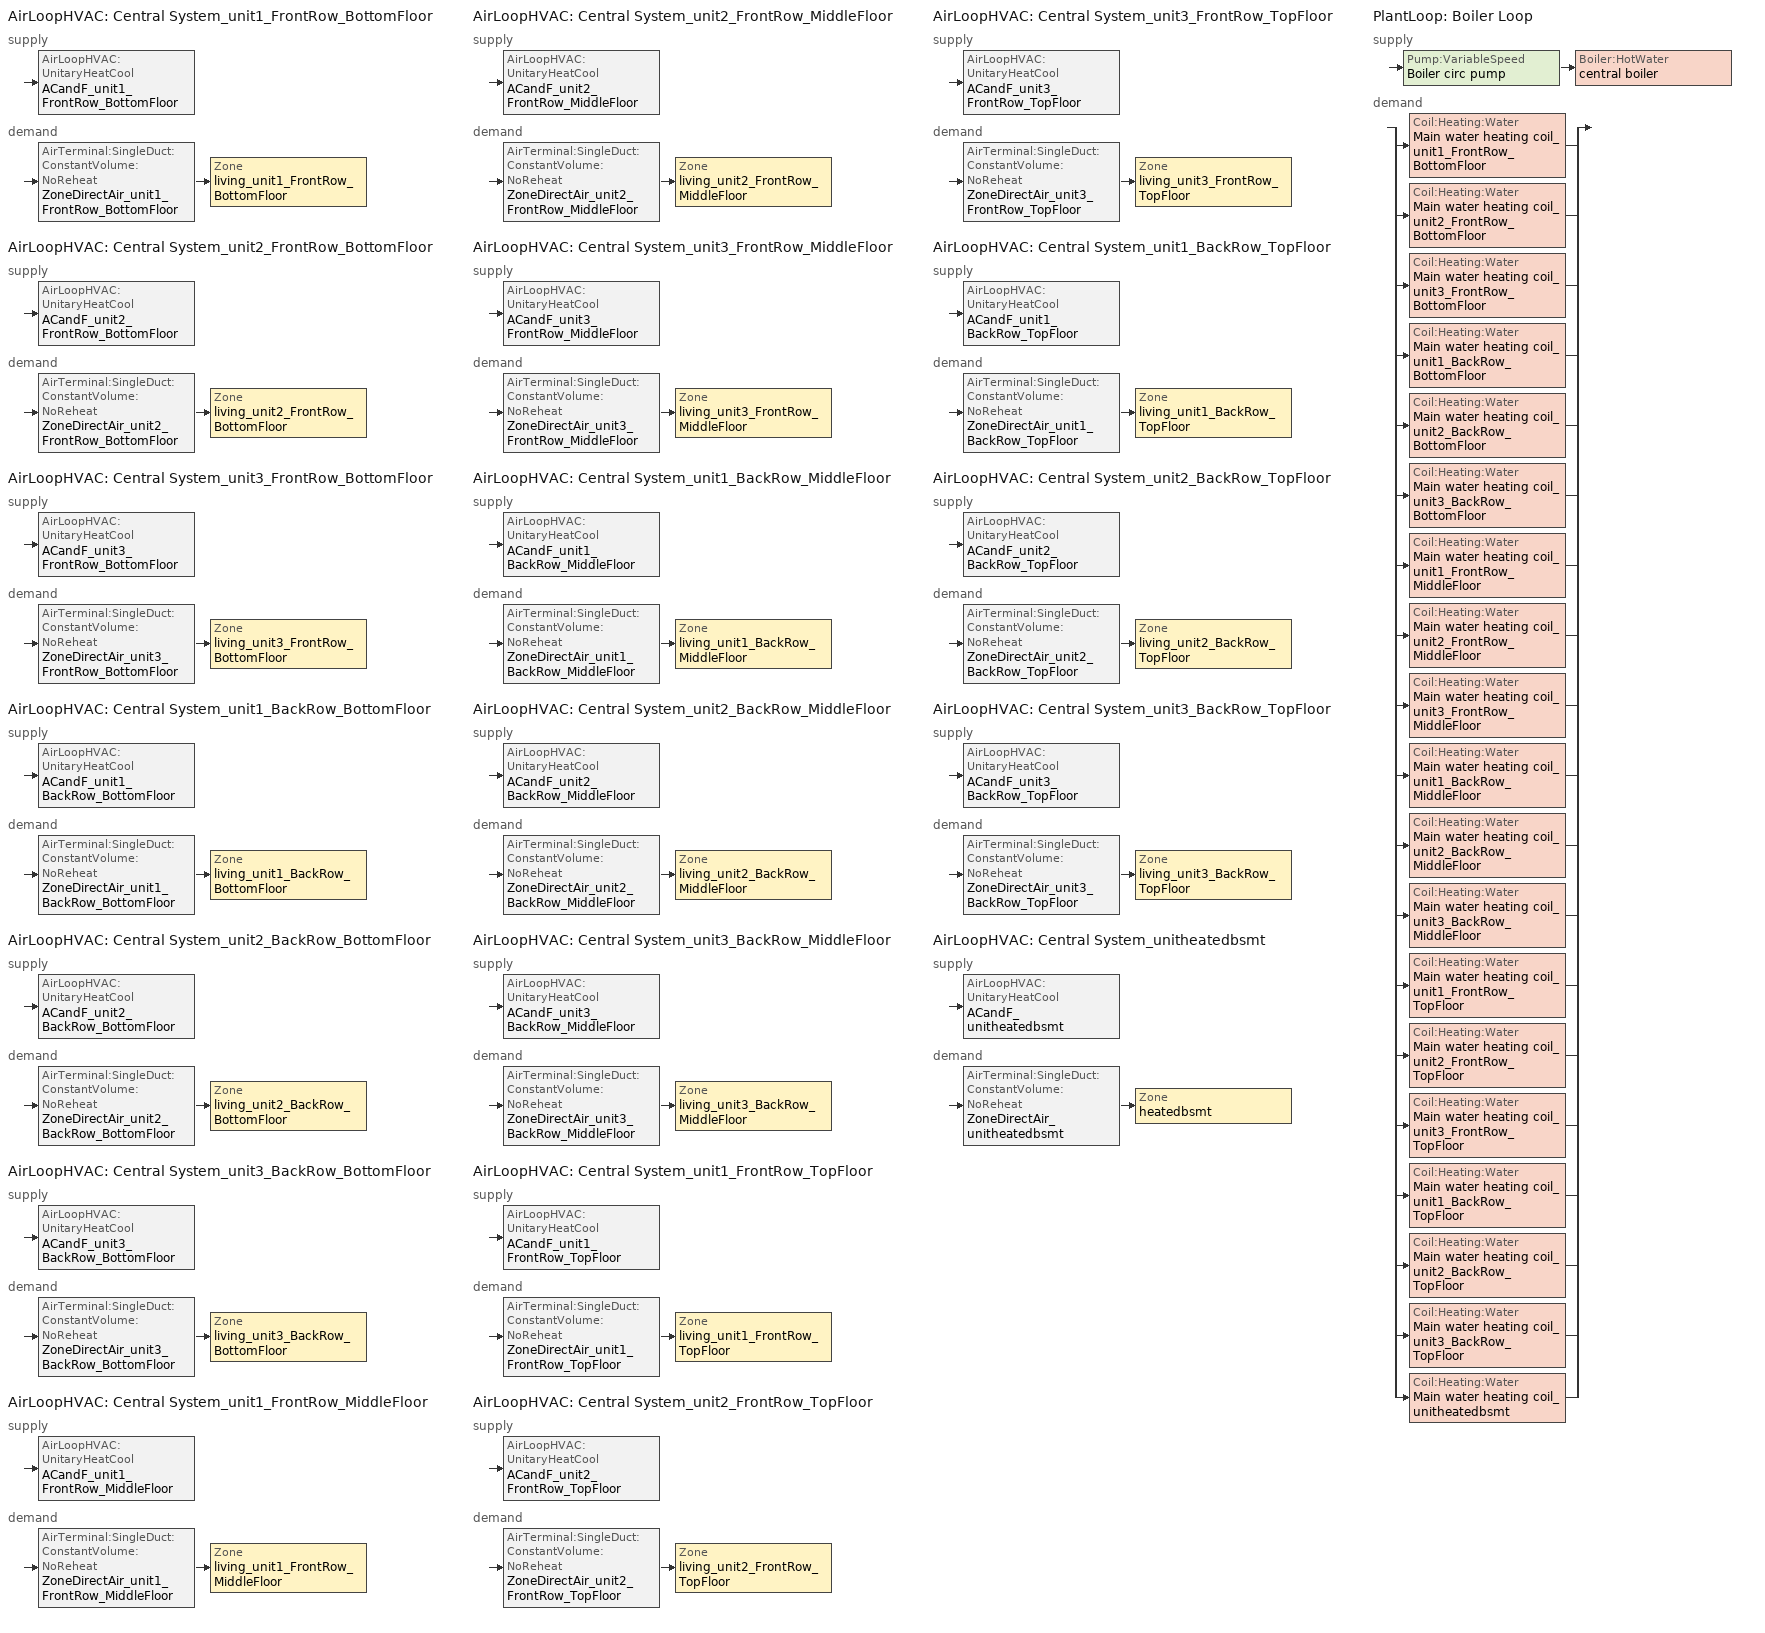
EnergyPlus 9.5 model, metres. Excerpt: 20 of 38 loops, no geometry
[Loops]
AirLoopHVAC 'Central System_unit1_FrontRow_BottomFloor'
 supply: AirLoopHVAC:UnitaryHeatCool 'ACandF_unit1_FrontRow_BottomFloor'
 demand: AirTerminal:SingleDuct:ConstantVolume:NoReheat 'ZoneDirectAir_unit1_FrontRow_BottomFloor' > Zone 'living_unit1_FrontRow_BottomFloor'
AirLoopHVAC 'Central System_unit2_FrontRow_BottomFloor'
 supply: AirLoopHVAC:UnitaryHeatCool 'ACandF_unit2_FrontRow_BottomFloor'
 demand: AirTerminal:SingleDuct:ConstantVolume:NoReheat 'ZoneDirectAir_unit2_FrontRow_BottomFloor' > Zone 'living_unit2_FrontRow_BottomFloor'
AirLoopHVAC 'Central System_unit3_FrontRow_BottomFloor'
 supply: AirLoopHVAC:UnitaryHeatCool 'ACandF_unit3_FrontRow_BottomFloor'
 demand: AirTerminal:SingleDuct:ConstantVolume:NoReheat 'ZoneDirectAir_unit3_FrontRow_BottomFloor' > Zone 'living_unit3_FrontRow_BottomFloor'
AirLoopHVAC 'Central System_unit1_BackRow_BottomFloor'
 supply: AirLoopHVAC:UnitaryHeatCool 'ACandF_unit1_BackRow_BottomFloor'
 demand: AirTerminal:SingleDuct:ConstantVolume:NoReheat 'ZoneDirectAir_unit1_BackRow_BottomFloor' > Zone 'living_unit1_BackRow_BottomFloor'
AirLoopHVAC 'Central System_unit2_BackRow_BottomFloor'
 supply: AirLoopHVAC:UnitaryHeatCool 'ACandF_unit2_BackRow_BottomFloor'
 demand: AirTerminal:SingleDuct:ConstantVolume:NoReheat 'ZoneDirectAir_unit2_BackRow_BottomFloor' > Zone 'living_unit2_BackRow_BottomFloor'
AirLoopHVAC 'Central System_unit3_BackRow_BottomFloor'
 supply: AirLoopHVAC:UnitaryHeatCool 'ACandF_unit3_BackRow_BottomFloor'
 demand: AirTerminal:SingleDuct:ConstantVolume:NoReheat 'ZoneDirectAir_unit3_BackRow_BottomFloor' > Zone 'living_unit3_BackRow_BottomFloor'
AirLoopHVAC 'Central System_unit1_FrontRow_MiddleFloor'
 supply: AirLoopHVAC:UnitaryHeatCool 'ACandF_unit1_FrontRow_MiddleFloor'
 demand: AirTerminal:SingleDuct:ConstantVolume:NoReheat 'ZoneDirectAir_unit1_FrontRow_MiddleFloor' > Zone 'living_unit1_FrontRow_MiddleFloor'
AirLoopHVAC 'Central System_unit2_FrontRow_MiddleFloor'
 supply: AirLoopHVAC:UnitaryHeatCool 'ACandF_unit2_FrontRow_MiddleFloor'
 demand: AirTerminal:SingleDuct:ConstantVolume:NoReheat 'ZoneDirectAir_unit2_FrontRow_MiddleFloor' > Zone 'living_unit2_FrontRow_MiddleFloor'
AirLoopHVAC 'Central System_unit3_FrontRow_MiddleFloor'
 supply: AirLoopHVAC:UnitaryHeatCool 'ACandF_unit3_FrontRow_MiddleFloor'
 demand: AirTerminal:SingleDuct:ConstantVolume:NoReheat 'ZoneDirectAir_unit3_FrontRow_MiddleFloor' > Zone 'living_unit3_FrontRow_MiddleFloor'
AirLoopHVAC 'Central System_unit1_BackRow_MiddleFloor'
 supply: AirLoopHVAC:UnitaryHeatCool 'ACandF_unit1_BackRow_MiddleFloor'
 demand: AirTerminal:SingleDuct:ConstantVolume:NoReheat 'ZoneDirectAir_unit1_BackRow_MiddleFloor' > Zone 'living_unit1_BackRow_MiddleFloor'
AirLoopHVAC 'Central System_unit2_BackRow_MiddleFloor'
 supply: AirLoopHVAC:UnitaryHeatCool 'ACandF_unit2_BackRow_MiddleFloor'
 demand: AirTerminal:SingleDuct:ConstantVolume:NoReheat 'ZoneDirectAir_unit2_BackRow_MiddleFloor' > Zone 'living_unit2_BackRow_MiddleFloor'
AirLoopHVAC 'Central System_unit3_BackRow_MiddleFloor'
 supply: AirLoopHVAC:UnitaryHeatCool 'ACandF_unit3_BackRow_MiddleFloor'
 demand: AirTerminal:SingleDuct:ConstantVolume:NoReheat 'ZoneDirectAir_unit3_BackRow_MiddleFloor' > Zone 'living_unit3_BackRow_MiddleFloor'
AirLoopHVAC 'Central System_unit1_FrontRow_TopFloor'
 supply: AirLoopHVAC:UnitaryHeatCool 'ACandF_unit1_FrontRow_TopFloor'
 demand: AirTerminal:SingleDuct:ConstantVolume:NoReheat 'ZoneDirectAir_unit1_FrontRow_TopFloor' > Zone 'living_unit1_FrontRow_TopFloor'
AirLoopHVAC 'Central System_unit2_FrontRow_TopFloor'
 supply: AirLoopHVAC:UnitaryHeatCool 'ACandF_unit2_FrontRow_TopFloor'
 demand: AirTerminal:SingleDuct:ConstantVolume:NoReheat 'ZoneDirectAir_unit2_FrontRow_TopFloor' > Zone 'living_unit2_FrontRow_TopFloor'
AirLoopHVAC 'Central System_unit3_FrontRow_TopFloor'
 supply: AirLoopHVAC:UnitaryHeatCool 'ACandF_unit3_FrontRow_TopFloor'
 demand: AirTerminal:SingleDuct:ConstantVolume:NoReheat 'ZoneDirectAir_unit3_FrontRow_TopFloor' > Zone 'living_unit3_FrontRow_TopFloor'
AirLoopHVAC 'Central System_unit1_BackRow_TopFloor'
 supply: AirLoopHVAC:UnitaryHeatCool 'ACandF_unit1_BackRow_TopFloor'
 demand: AirTerminal:SingleDuct:ConstantVolume:NoReheat 'ZoneDirectAir_unit1_BackRow_TopFloor' > Zone 'living_unit1_BackRow_TopFloor'
AirLoopHVAC 'Central System_unit2_BackRow_TopFloor'
 supply: AirLoopHVAC:UnitaryHeatCool 'ACandF_unit2_BackRow_TopFloor'
 demand: AirTerminal:SingleDuct:ConstantVolume:NoReheat 'ZoneDirectAir_unit2_BackRow_TopFloor' > Zone 'living_unit2_BackRow_TopFloor'
AirLoopHVAC 'Central System_unit3_BackRow_TopFloor'
 supply: AirLoopHVAC:UnitaryHeatCool 'ACandF_unit3_BackRow_TopFloor'
 demand: AirTerminal:SingleDuct:ConstantVolume:NoReheat 'ZoneDirectAir_unit3_BackRow_TopFloor' > Zone 'living_unit3_BackRow_TopFloor'
AirLoopHVAC 'Central System_unitheatedbsmt'
 supply: AirLoopHVAC:UnitaryHeatCool 'ACandF_unitheatedbsmt'
 demand: AirTerminal:SingleDuct:ConstantVolume:NoReheat 'ZoneDirectAir_unitheatedbsmt' > Zone 'heatedbsmt'
PlantLoop 'Boiler Loop'
 supply: Pump:VariableSpeed 'Boiler circ pump' > Boiler:HotWater 'central boiler'
 demand: split
  | Coil:Heating:Water 'Main water heating coil_unit1_FrontRow_BottomFloor'
  | Coil:Heating:Water 'Main water heating coil_unit2_FrontRow_BottomFloor'
  | Coil:Heating:Water 'Main water heating coil_unit3_FrontRow_BottomFloor'
  | Coil:Heating:Water 'Main water heating coil_unit1_BackRow_BottomFloor'
  | Coil:Heating:Water 'Main water heating coil_unit2_BackRow_BottomFloor'
  | Coil:Heating:Water 'Main water heating coil_unit3_BackRow_BottomFloor'
  | Coil:Heating:Water 'Main water heating coil_unit1_FrontRow_MiddleFloor'
  | Coil:Heating:Water 'Main water heating coil_unit2_FrontRow_MiddleFloor'
  | Coil:Heating:Water 'Main water heating coil_unit3_FrontRow_MiddleFloor'
  | Coil:Heating:Water 'Main water heating coil_unit1_BackRow_MiddleFloor'
  | Coil:Heating:Water 'Main water heating coil_unit2_BackRow_MiddleFloor'
  | Coil:Heating:Water 'Main water heating coil_unit3_BackRow_MiddleFloor'
  | Coil:Heating:Water 'Main water heating coil_unit1_FrontRow_TopFloor'
  | Coil:Heating:Water 'Main water heating coil_unit2_FrontRow_TopFloor'
  | Coil:Heating:Water 'Main water heating coil_unit3_FrontRow_TopFloor'
  | Coil:Heating:Water 'Main water heating coil_unit1_BackRow_TopFloor'
  | Coil:Heating:Water 'Main water heating coil_unit2_BackRow_TopFloor'
  | Coil:Heating:Water 'Main water heating coil_unit3_BackRow_TopFloor'
  | Coil:Heating:Water 'Main water heating coil_unitheatedbsmt'
[ThermostatSetpoint:DualSetpoint]
thermostat_living Dual SP Control: Heating Setpoint Temperature Schedule=heating_sch; Cooling Setpoint Temperature Schedule=cooling_sch
[Sizing:Zone] Zone Cooling Design Supply Air Temperature Input Method=SupplyAirTemperature; Zone Cooling Design Supply Air Temperature {C}=12; Zone Heating Design Supply Air Temperature Input Method=SupplyAirTemperature; Zone Heating Design Supply Air Temperature {C}=50; Zone Heating Design Supply Air Humidity Ratio {kgWater/kgDryAir}=0.008; Cooling Design Air Flow Method=DesignDay; Cooling Minimum Air Flow per Zone Floor Area {m3/s-m2}=0.000762; Heating Design Air Flow Method=DesignDay; Heating Maximum Air Flow per Zone Floor Area {m3/s-m2}=0.002032; Heating Maximum Air Flow {m3/s}=0.141576; Heating Maximum Air Flow Fraction=0.3
Name | Zone Cooling Design Supply Air Humidity Ratio {kgWater/kgDryAir} | Design Specification Outdoor Air Object
living_unit1_FrontRow_BottomFloor | 0.0081 | SZ_DSOA_living_unit1_FrontRow_BottomFloor
living_unit2_FrontRow_BottomFloor | 0.0081 | SZ_DSOA_living_unit2_FrontRow_BottomFloor
living_unit3_FrontRow_BottomFloor | 0.0081 | SZ_DSOA_living_unit3_FrontRow_BottomFloor
living_unit1_BackRow_BottomFloor | 0.0081 | SZ_DSOA_living_unit1_BackRow_BottomFloor
living_unit2_BackRow_BottomFloor | 0.0081 | SZ_DSOA_living_unit2_BackRow_BottomFloor
living_unit3_BackRow_BottomFloor | 0.0081 | SZ_DSOA_living_unit3_BackRow_BottomFloor
living_unit1_FrontRow_MiddleFloor | 0.0081 | SZ_DSOA_living_unit1_FrontRow_MiddleFloor
living_unit2_FrontRow_MiddleFloor | 0.0081 | SZ_DSOA_living_unit2_FrontRow_MiddleFloor
living_unit3_FrontRow_MiddleFloor | 0.0081 | SZ_DSOA_living_unit3_FrontRow_MiddleFloor
living_unit1_BackRow_MiddleFloor | 0.0081 | SZ_DSOA_living_unit1_BackRow_MiddleFloor
living_unit2_BackRow_MiddleFloor | 0.0081 | SZ_DSOA_living_unit2_BackRow_MiddleFloor
living_unit3_BackRow_MiddleFloor | 0.0081 | SZ_DSOA_living_unit3_BackRow_MiddleFloor
living_unit1_FrontRow_TopFloor | 0.0081 | SZ_DSOA_living_unit1_FrontRow_TopFloor
living_unit2_FrontRow_TopFloor | 0.0081 | SZ_DSOA_living_unit2_FrontRow_TopFloor
living_unit3_FrontRow_TopFloor | 0.0081 | SZ_DSOA_living_unit3_FrontRow_TopFloor
living_unit1_BackRow_TopFloor | 0.0081 | SZ_DSOA_living_unit1_BackRow_TopFloor
living_unit2_BackRow_TopFloor | 0.0081 | SZ_DSOA_living_unit2_BackRow_TopFloor
living_unit3_BackRow_TopFloor | 0.0081 | SZ_DSOA_living_unit3_BackRow_TopFloor
heatedbsmt | 0.008 | SZ_DSOAheatedbsmt
[Sizing:System] Type of Load to Size On=Sensible; Design Outdoor Air Flow Rate {m3/s}=autosize; Central Heating Maximum System Air Flow Ratio=1; Preheat Design Temperature {C}=7; Preheat Design Humidity Ratio {kgWater/kgDryAir}=0.008; Precool Design Temperature {C}=11; Precool Design Humidity Ratio {kgWater/kgDryAir}=0.008; Central Cooling Design Supply Air Temperature {C}=12; Central Heating Design Supply Air Temperature {C}=50; Tpye of Zone Sum to Use=NonCoincident; 100% Outdoor Air in Cooling=No; 100% Outdoor Air in Heating=No; Central Cooling Design Supply Air Humidity Ratio {kgWater/kgDryAir}=0.008; Central Heating Design Supply Air Humidity Ratio {kgWater/kgDryAir}=0.008; Cooling Supply Air Flow Rate Method=DesignDay; Heating Supply Air Flow Rate Method=DesignDay; Zone Maximum Outdoor Air Fraction=1; Cooling Design Capacity Method=CoolingDesignCapacity; Cooling Design Capacity {W}=autosize; Heating Design Capacity Method=HeatingDesignCapacity; Heating Design Capacity {W}=autosize; Central Cooling Capacity Control Method=OnOff
Central System_unit1_FrontRow_BottomFloor; Central System_unit2_FrontRow_BottomFloor; Central System_unit3_FrontRow_BottomFloor; Central System_unit1_BackRow_BottomFloor; Central System_unit2_BackRow_BottomFloor; Central System_unit3_BackRow_BottomFloor; Central System_unit1_FrontRow_MiddleFloor; Central System_unit2_FrontRow_MiddleFloor; Central System_unit3_FrontRow_MiddleFloor; Central System_unit1_BackRow_MiddleFloor; Central System_unit2_BackRow_MiddleFloor; Central System_unit3_BackRow_MiddleFloor; Central System_unit1_FrontRow_TopFloor; Central System_unit2_FrontRow_TopFloor; Central System_unit3_FrontRow_TopFloor; Central System_unit1_BackRow_TopFloor; Central System_unit2_BackRow_TopFloor; Central System_unit3_BackRow_TopFloor; Central System_unitheatedbsmt
[ZoneControl:Thermostat] Control Type Schedule=zone_control_type; Control 1=thermostat_living Dual SP Control
Name | Zone or ZoneList | Zone
Zone Thermostat_unit1_FrontRow_BottomFloor | living_unit1_FrontRow_BottomFloor
Zone Thermostat_unit2_FrontRow_BottomFloor | living_unit2_FrontRow_BottomFloor
Zone Thermostat_unit3_FrontRow_BottomFloor | living_unit3_FrontRow_BottomFloor
Zone Thermostat_unit1_BackRow_BottomFloor | living_unit1_BackRow_BottomFloor
Zone Thermostat_unit2_BackRow_BottomFloor | living_unit2_BackRow_BottomFloor
Zone Thermostat_unit3_BackRow_BottomFloor | living_unit3_BackRow_BottomFloor
Zone Thermostat_unit1_FrontRow_MiddleFloor | living_unit1_FrontRow_MiddleFloor
Zone Thermostat_unit2_FrontRow_MiddleFloor | living_unit2_FrontRow_MiddleFloor
Zone Thermostat_unit3_FrontRow_MiddleFloor | living_unit3_FrontRow_MiddleFloor
Zone Thermostat_unit1_BackRow_MiddleFloor | living_unit1_BackRow_MiddleFloor
Zone Thermostat_unit2_BackRow_MiddleFloor | living_unit2_BackRow_MiddleFloor
Zone Thermostat_unit3_BackRow_MiddleFloor | living_unit3_BackRow_MiddleFloor
Zone Thermostat_unit1_FrontRow_TopFloor | living_unit1_FrontRow_TopFloor
Zone Thermostat_unit2_FrontRow_TopFloor | living_unit2_FrontRow_TopFloor
Zone Thermostat_unit3_FrontRow_TopFloor | living_unit3_FrontRow_TopFloor
Zone Thermostat_unit1_BackRow_TopFloor | living_unit1_BackRow_TopFloor
Zone Thermostat_unit2_BackRow_TopFloor | living_unit2_BackRow_TopFloor
Zone Thermostat_unit3_BackRow_TopFloor | living_unit3_BackRow_TopFloor
Zone Thermostat_unitheatedbsmt |  | heatedbsmt
[AirTerminal:SingleDuct:ConstantVolume:NoReheat] Availability Schedule=always_avail; Maximum Air Flow Rate {m3/s}=autosize
ZoneDirectAir_unit1_FrontRow_BottomFloor; ZoneDirectAir_unit2_FrontRow_BottomFloor; ZoneDirectAir_unit3_FrontRow_BottomFloor; ZoneDirectAir_unit1_BackRow_BottomFloor; ZoneDirectAir_unit2_BackRow_BottomFloor; ZoneDirectAir_unit3_BackRow_BottomFloor; ZoneDirectAir_unit1_FrontRow_MiddleFloor; ZoneDirectAir_unit2_FrontRow_MiddleFloor; ZoneDirectAir_unit3_FrontRow_MiddleFloor; ZoneDirectAir_unit1_BackRow_MiddleFloor; ZoneDirectAir_unit2_BackRow_MiddleFloor; ZoneDirectAir_unit3_BackRow_MiddleFloor; ZoneDirectAir_unit1_FrontRow_TopFloor; ZoneDirectAir_unit2_FrontRow_TopFloor; ZoneDirectAir_unit3_FrontRow_TopFloor; ZoneDirectAir_unit1_BackRow_TopFloor; ZoneDirectAir_unit2_BackRow_TopFloor; ZoneDirectAir_unit3_BackRow_TopFloor; ZoneDirectAir_unitheatedbsmt
[DesignSpecification:OutdoorAir] Outdoor Air Method=Flow/Zone; Outdoor Air Flow per Person {m3/s-person}=0; Outdoor Air Flow per Zone {m3/s}=0.0212376
SZ_DSOA_living_unit1_FrontRow_BottomFloor; SZ_DSOA_living_unit2_FrontRow_BottomFloor; SZ_DSOA_living_unit3_FrontRow_BottomFloor; SZ_DSOA_living_unit1_BackRow_BottomFloor; SZ_DSOA_living_unit2_BackRow_BottomFloor; SZ_DSOA_living_unit3_BackRow_BottomFloor; SZ_DSOA_living_unit1_FrontRow_MiddleFloor; SZ_DSOA_living_unit2_FrontRow_MiddleFloor; SZ_DSOA_living_unit3_FrontRow_MiddleFloor; SZ_DSOA_living_unit1_BackRow_MiddleFloor; SZ_DSOA_living_unit2_BackRow_MiddleFloor; SZ_DSOA_living_unit3_BackRow_MiddleFloor; SZ_DSOA_living_unit1_FrontRow_TopFloor; SZ_DSOA_living_unit2_FrontRow_TopFloor; SZ_DSOA_living_unit3_FrontRow_TopFloor; SZ_DSOA_living_unit1_BackRow_TopFloor; SZ_DSOA_living_unit2_BackRow_TopFloor; SZ_DSOA_living_unit3_BackRow_TopFloor; SZ_DSOAheatedbsmt
[Coil:Cooling:DX:SingleSpeed] Availability Schedule=always_avail; Gross Rated Total Cooling Capacity {W}=autosize; Gross Rated Sensible Heat Ratio=autosize; Gross Rated Cooling COP=3.97009; Rated Air Flow Rate {m3/s}=autosize; Total Cooling Capacity Function of Temperature Curve=Cool-Cap-FT; Total Cooling Capacity Function of Flow Fraction Curve=ConstantCubic; Energy Input Ratio Function of Temperature Curve=Cool-EIR-FT; Energy Input Ratio Function of Flow Fraction Curve=ConstantCubic; Part Load Fraction Correlation Curve=Cool-PLF-fPLR
DX Cooling Coil_unit1_FrontRow_BottomFloor; DX Cooling Coil_unit2_FrontRow_BottomFloor; DX Cooling Coil_unit3_FrontRow_BottomFloor; DX Cooling Coil_unit1_BackRow_BottomFloor; DX Cooling Coil_unit2_BackRow_BottomFloor; DX Cooling Coil_unit3_BackRow_BottomFloor; DX Cooling Coil_unit1_FrontRow_MiddleFloor; DX Cooling Coil_unit2_FrontRow_MiddleFloor; DX Cooling Coil_unit3_FrontRow_MiddleFloor; DX Cooling Coil_unit1_BackRow_MiddleFloor; DX Cooling Coil_unit2_BackRow_MiddleFloor; DX Cooling Coil_unit3_BackRow_MiddleFloor; DX Cooling Coil_unit1_FrontRow_TopFloor; DX Cooling Coil_unit2_FrontRow_TopFloor; DX Cooling Coil_unit3_FrontRow_TopFloor; DX Cooling Coil_unit1_BackRow_TopFloor; DX Cooling Coil_unit2_BackRow_TopFloor; DX Cooling Coil_unit3_BackRow_TopFloor; DX Cooling Coil_unitheatedbsmt
[Fan:OnOff] Availability Schedule=always_avail
Name | Fan Efficiency   #From the study from Dave... | Pressure Rise {Pa}   #based on 0.5W/cfm assuming 1200 cfm,motor eff = 0.65 @ 400cfm/ton and fan eff = 0.58... | Maximum Flow Rate {m3/s} | Motor Efficiency   #From the study from Dave @ 400cfm/ton and back calculating for seer > 13... | Motor In Airstream Fraction | Fan Efficiency			# Fan consumption added during post-processing @ 2.8 cfm/W | Pressure Rise {Pa} | Motor Efficiency | Fan Efficiency			 # Fan consumption added during post-processing @ 2.8 cfm/W
Supply Fan_unit1_FrontRow_BottomFloor; Supply Fan_unit2_FrontRow_BottomFloor; Supply Fan_unit3_FrontRow_BottomFloor; Supply Fan_unit1_BackRow_BottomFloor; Supply Fan_unit2_BackRow_BottomFloor; Supply Fan_unit3_BackRow_BottomFloor; Supply Fan_unit1_FrontRow_MiddleFloor; Supply Fan_unit2_FrontRow_MiddleFloor; Supply Fan_unit3_FrontRow_MiddleFloor; Supply Fan_unit1_BackRow_MiddleFloor; Supply Fan_unit2_BackRow_MiddleFloor; Supply Fan_unit3_BackRow_MiddleFloor; Supply Fan_unit1_FrontRow_TopFloor; Supply Fan_unit2_FrontRow_TopFloor; Supply Fan_unit3_FrontRow_TopFloor; Supply Fan_unit1_BackRow_TopFloor; Supply Fan_unit2_BackRow_TopFloor; Supply Fan_unit3_BackRow_TopFloor; Supply Fan_unitheatedbsmt | 0.377 | 400 | autosize | 0.65 | 1
OASupplyFan_unit1_FrontRow_BottomFloor; OASupplyFan_unit2_FrontRow_BottomFloor; OASupplyFan_unit3_FrontRow_BottomFloor; OASupplyFan_unit1_BackRow_BottomFloor; OASupplyFan_unit2_BackRow_BottomFloor; OASupplyFan_unit3_BackRow_BottomFloor; OASupplyFan_unit1_FrontRow_MiddleFloor; OASupplyFan_unit2_FrontRow_MiddleFloor; OASupplyFan_unit3_FrontRow_MiddleFloor; OASupplyFan_unit1_BackRow_MiddleFloor; OASupplyFan_unit2_BackRow_MiddleFloor; OASupplyFan_unit3_BackRow_MiddleFloor; OASupplyFan_unit1_FrontRow_TopFloor; OASupplyFan_unit2_FrontRow_TopFloor; OASupplyFan_unit3_FrontRow_TopFloor; OASupplyFan_unit1_BackRow_TopFloor; OASupplyFan_unit2_BackRow_TopFloor; OASupplyFan_unit3_BackRow_TopFloor; OASupplyFan_unitheatedbsmt |  |  | 0.0212376 |  | 0 | 0.6 | 227.023 | 1
OAExhaustFan_unit1_FrontRow_BottomFloor; OAExhaustFan_unit2_FrontRow_BottomFloor; OAExhaustFan_unit3_FrontRow_BottomFloor; OAExhaustFan_unit1_BackRow_BottomFloor; OAExhaustFan_unit2_BackRow_BottomFloor; OAExhaustFan_unit3_BackRow_BottomFloor; OAExhaustFan_unit1_FrontRow_MiddleFloor; OAExhaustFan_unit2_FrontRow_MiddleFloor; OAExhaustFan_unit3_FrontRow_MiddleFloor; OAExhaustFan_unit1_BackRow_MiddleFloor; OAExhaustFan_unit2_BackRow_MiddleFloor; OAExhaustFan_unit3_BackRow_MiddleFloor; OAExhaustFan_unit1_FrontRow_TopFloor; OAExhaustFan_unit2_FrontRow_TopFloor; OAExhaustFan_unit3_FrontRow_TopFloor; OAExhaustFan_unit1_BackRow_TopFloor; OAExhaustFan_unit2_BackRow_TopFloor; OAExhaustFan_unit3_BackRow_TopFloor; OAExhaustFan_unitheatedbsmt |  |  | 0.0212376 |  | 0 |  | 227.023 | 1 | 0.6
[AirLoopHVAC] Design Supply Air Flow Rate {m3/s}=autosize
Central System_unit1_FrontRow_BottomFloor; Central System_unit2_FrontRow_BottomFloor; Central System_unit3_FrontRow_BottomFloor; Central System_unit1_BackRow_BottomFloor; Central System_unit2_BackRow_BottomFloor; Central System_unit3_BackRow_BottomFloor; Central System_unit1_FrontRow_MiddleFloor; Central System_unit2_FrontRow_MiddleFloor; Central System_unit3_FrontRow_MiddleFloor; Central System_unit1_BackRow_MiddleFloor; Central System_unit2_BackRow_MiddleFloor; Central System_unit3_BackRow_MiddleFloor; Central System_unit1_FrontRow_TopFloor; Central System_unit2_FrontRow_TopFloor; Central System_unit3_FrontRow_TopFloor; Central System_unit1_BackRow_TopFloor; Central System_unit2_BackRow_TopFloor; Central System_unit3_BackRow_TopFloor; Central System_unitheatedbsmt
[AirLoopHVAC:UnitaryHeatCool] Availability Schedule=always_avail; Supply Air Fan Operating Mode Schedule=fan_cycle; Maximum Supply Air Temperature {C}=80; Supply Air Flow Rate During Cooling Operation {m3/s}=autosize; Supply Air Flow Rate During Heating Operation {m3/s}=autosize; Supply Air Flow Rate When No Cooling or Heating is Needed {m3/s}=0; Fan Placement=BlowThrough; Dehumidification Control Type=None
Name | Controlling Zone or Thermostat Location | Supply Fan | Heating Coil | Cooling Coil
ACandF_unit1_FrontRow_BottomFloor | living_unit1_FrontRow_BottomFloor | Supply Fan_unit1_FrontRow_BottomFloor | Main water Heating Coil_unit1_FrontRow_BottomFloor | DX Cooling Coil_unit1_FrontRow_BottomFloor
ACandF_unit2_FrontRow_BottomFloor | living_unit2_FrontRow_BottomFloor | Supply Fan_unit2_FrontRow_BottomFloor | Main water Heating Coil_unit2_FrontRow_BottomFloor | DX Cooling Coil_unit2_FrontRow_BottomFloor
ACandF_unit3_FrontRow_BottomFloor | living_unit3_FrontRow_BottomFloor | Supply Fan_unit3_FrontRow_BottomFloor | Main water Heating Coil_unit3_FrontRow_BottomFloor | DX Cooling Coil_unit3_FrontRow_BottomFloor
ACandF_unit1_BackRow_BottomFloor | living_unit1_BackRow_BottomFloor | Supply Fan_unit1_BackRow_BottomFloor | Main water Heating Coil_unit1_BackRow_BottomFloor | DX Cooling Coil_unit1_BackRow_BottomFloor
ACandF_unit2_BackRow_BottomFloor | living_unit2_BackRow_BottomFloor | Supply Fan_unit2_BackRow_BottomFloor | Main water Heating Coil_unit2_BackRow_BottomFloor | DX Cooling Coil_unit2_BackRow_BottomFloor
ACandF_unit3_BackRow_BottomFloor | living_unit3_BackRow_BottomFloor | Supply Fan_unit3_BackRow_BottomFloor | Main water Heating Coil_unit3_BackRow_BottomFloor | DX Cooling Coil_unit3_BackRow_BottomFloor
ACandF_unit1_FrontRow_MiddleFloor | living_unit1_FrontRow_MiddleFloor | Supply Fan_unit1_FrontRow_MiddleFloor | Main water Heating Coil_unit1_FrontRow_MiddleFloor | DX Cooling Coil_unit1_FrontRow_MiddleFloor
ACandF_unit2_FrontRow_MiddleFloor | living_unit2_FrontRow_MiddleFloor | Supply Fan_unit2_FrontRow_MiddleFloor | Main water Heating Coil_unit2_FrontRow_MiddleFloor | DX Cooling Coil_unit2_FrontRow_MiddleFloor
ACandF_unit3_FrontRow_MiddleFloor | living_unit3_FrontRow_MiddleFloor | Supply Fan_unit3_FrontRow_MiddleFloor | Main water Heating Coil_unit3_FrontRow_MiddleFloor | DX Cooling Coil_unit3_FrontRow_MiddleFloor
ACandF_unit1_BackRow_MiddleFloor | living_unit1_BackRow_MiddleFloor | Supply Fan_unit1_BackRow_MiddleFloor | Main water Heating Coil_unit1_BackRow_MiddleFloor | DX Cooling Coil_unit1_BackRow_MiddleFloor
ACandF_unit2_BackRow_MiddleFloor | living_unit2_BackRow_MiddleFloor | Supply Fan_unit2_BackRow_MiddleFloor | Main water Heating Coil_unit2_BackRow_MiddleFloor | DX Cooling Coil_unit2_BackRow_MiddleFloor
ACandF_unit3_BackRow_MiddleFloor | living_unit3_BackRow_MiddleFloor | Supply Fan_unit3_BackRow_MiddleFloor | Main water Heating Coil_unit3_BackRow_MiddleFloor | DX Cooling Coil_unit3_BackRow_MiddleFloor
ACandF_unit1_FrontRow_TopFloor | living_unit1_FrontRow_TopFloor | Supply Fan_unit1_FrontRow_TopFloor | Main water Heating Coil_unit1_FrontRow_TopFloor | DX Cooling Coil_unit1_FrontRow_TopFloor
ACandF_unit2_FrontRow_TopFloor | living_unit2_FrontRow_TopFloor | Supply Fan_unit2_FrontRow_TopFloor | Main water Heating Coil_unit2_FrontRow_TopFloor | DX Cooling Coil_unit2_FrontRow_TopFloor
ACandF_unit3_FrontRow_TopFloor | living_unit3_FrontRow_TopFloor | Supply Fan_unit3_FrontRow_TopFloor | Main water Heating Coil_unit3_FrontRow_TopFloor | DX Cooling Coil_unit3_FrontRow_TopFloor
ACandF_unit1_BackRow_TopFloor | living_unit1_BackRow_TopFloor | Supply Fan_unit1_BackRow_TopFloor | Main water Heating Coil_unit1_BackRow_TopFloor | DX Cooling Coil_unit1_BackRow_TopFloor
ACandF_unit2_BackRow_TopFloor | living_unit2_BackRow_TopFloor | Supply Fan_unit2_BackRow_TopFloor | Main water Heating Coil_unit2_BackRow_TopFloor | DX Cooling Coil_unit2_BackRow_TopFloor
ACandF_unit3_BackRow_TopFloor | living_unit3_BackRow_TopFloor | Supply Fan_unit3_BackRow_TopFloor | Main water Heating Coil_unit3_BackRow_TopFloor | DX Cooling Coil_unit3_BackRow_TopFloor
ACandF_unitheatedbsmt | heatedbsmt | Supply Fan_unitheatedbsmt | Main water Heating Coil_unitheatedbsmt | DX Cooling Coil_unitheatedbsmt
[Coil:Heating:Water] Availability Schedule=always_avail; U-Factor Times Area Value {W/K}=autosize; Maximum Water Flow Rate {m3/s}=autosize; Performance Input Method=UFactorTimesAreaAndDesignWaterFlowRate; Rated Capacity {W}=autosize; Rated Inlet Water Temperature {C}=82.2; Rated Inlet Air Temperature {C}=16.6; Rated Outlet Water Temperature {C}=71.1; Rated Outlet Air Temperature {C}=32.2; Rated Ratio for Air and Water Convection=0.5
Main water heating coil_unit1_FrontRow_BottomFloor; Main water heating coil_unit2_FrontRow_BottomFloor; Main water heating coil_unit3_FrontRow_BottomFloor; Main water heating coil_unit1_BackRow_BottomFloor; Main water heating coil_unit2_BackRow_BottomFloor; Main water heating coil_unit3_BackRow_BottomFloor; Main water heating coil_unit1_FrontRow_MiddleFloor; Main water heating coil_unit2_FrontRow_MiddleFloor; Main water heating coil_unit3_FrontRow_MiddleFloor; Main water heating coil_unit1_BackRow_MiddleFloor; Main water heating coil_unit2_BackRow_MiddleFloor; Main water heating coil_unit3_BackRow_MiddleFloor; Main water heating coil_unit1_FrontRow_TopFloor; Main water heating coil_unit2_FrontRow_TopFloor; Main water heating coil_unit3_FrontRow_TopFloor; Main water heating coil_unit1_BackRow_TopFloor; Main water heating coil_unit2_BackRow_TopFloor; Main water heating coil_unit3_BackRow_TopFloor; Main water heating coil_unitheatedbsmt
[Zone equipment]
living_unit1_FrontRow_BottomFloor: ZoneDirectAir_unit1_FrontRow_BottomFloor, Water Heater_unit1_FrontRow_BottomFloor, ERV_unit1_FrontRow_BottomFloor
living_unit2_FrontRow_BottomFloor: ZoneDirectAir_unit2_FrontRow_BottomFloor, Water Heater_unit2_FrontRow_BottomFloor, ERV_unit2_FrontRow_BottomFloor
living_unit3_FrontRow_BottomFloor: ZoneDirectAir_unit3_FrontRow_BottomFloor, Water Heater_unit3_FrontRow_BottomFloor, ERV_unit3_FrontRow_BottomFloor
living_unit1_BackRow_BottomFloor: ZoneDirectAir_unit1_BackRow_BottomFloor, Water Heater_unit1_BackRow_BottomFloor, ERV_unit1_BackRow_BottomFloor
living_unit2_BackRow_BottomFloor: ZoneDirectAir_unit2_BackRow_BottomFloor, Water Heater_unit2_BackRow_BottomFloor, ERV_unit2_BackRow_BottomFloor
living_unit3_BackRow_BottomFloor: ZoneDirectAir_unit3_BackRow_BottomFloor, Water Heater_unit3_BackRow_BottomFloor, ERV_unit3_BackRow_BottomFloor
living_unit1_FrontRow_MiddleFloor: ZoneDirectAir_unit1_FrontRow_MiddleFloor, Water Heater_unit1_FrontRow_MiddleFloor, ERV_unit1_FrontRow_MiddleFloor
living_unit2_FrontRow_MiddleFloor: ZoneDirectAir_unit2_FrontRow_MiddleFloor, Water Heater_unit2_FrontRow_MiddleFloor, ERV_unit2_FrontRow_MiddleFloor
living_unit3_FrontRow_MiddleFloor: ZoneDirectAir_unit3_FrontRow_MiddleFloor, Water Heater_unit3_FrontRow_MiddleFloor, ERV_unit3_FrontRow_MiddleFloor
living_unit1_BackRow_MiddleFloor: ZoneDirectAir_unit1_BackRow_MiddleFloor, Water Heater_unit1_BackRow_MiddleFloor, ERV_unit1_BackRow_MiddleFloor
living_unit2_BackRow_MiddleFloor: ZoneDirectAir_unit2_BackRow_MiddleFloor, Water Heater_unit2_BackRow_MiddleFloor, ERV_unit2_BackRow_MiddleFloor
living_unit3_BackRow_MiddleFloor: ZoneDirectAir_unit3_BackRow_MiddleFloor, Water Heater_unit3_BackRow_MiddleFloor, ERV_unit3_BackRow_MiddleFloor
living_unit1_FrontRow_TopFloor: ZoneDirectAir_unit1_FrontRow_TopFloor, Water Heater_unit1_FrontRow_TopFloor, ERV_unit1_FrontRow_TopFloor
living_unit2_FrontRow_TopFloor: ZoneDirectAir_unit2_FrontRow_TopFloor, Water Heater_unit2_FrontRow_TopFloor, ERV_unit2_FrontRow_TopFloor
living_unit3_FrontRow_TopFloor: ZoneDirectAir_unit3_FrontRow_TopFloor, Water Heater_unit3_FrontRow_TopFloor, ERV_unit3_FrontRow_TopFloor
living_unit1_BackRow_TopFloor: ZoneDirectAir_unit1_BackRow_TopFloor, Water Heater_unit1_BackRow_TopFloor, ERV_unit1_BackRow_TopFloor
living_unit2_BackRow_TopFloor: ZoneDirectAir_unit2_BackRow_TopFloor, Water Heater_unit2_BackRow_TopFloor, ERV_unit2_BackRow_TopFloor
living_unit3_BackRow_TopFloor: ZoneDirectAir_unit3_BackRow_TopFloor, Water Heater_unit3_BackRow_TopFloor, ERV_unit3_BackRow_TopFloor
heatedbsmt: ZoneDirectAir_unitheatedbsmt, ERV_unitheatedbsmt
[ZoneHVAC:EnergyRecoveryVentilator] Availability Schedule=always_avail; Supply Air Flow Rate {m3/s}=0.0212376; Exhaust Air Flow Rate {m3/s}=0.0212376
Name | Heat Exchanger | Supply Air Fan | Exhaust Air Fan
ERV_unit1_FrontRow_BottomFloor | OA_Heat_Recovery_Unit1_FrontRow_BottomFloor | OASupplyFan_unit1_FrontRow_BottomFloor | OAExhaustFan_unit1_FrontRow_BottomFloor
ERV_unit2_FrontRow_BottomFloor | OA_Heat_Recovery_Unit2_FrontRow_BottomFloor | OASupplyFan_unit2_FrontRow_BottomFloor | OAExhaustFan_unit2_FrontRow_BottomFloor
ERV_unit3_FrontRow_BottomFloor | OA_Heat_Recovery_Unit3_FrontRow_BottomFloor | OASupplyFan_unit3_FrontRow_BottomFloor | OAExhaustFan_unit3_FrontRow_BottomFloor
ERV_unit1_BackRow_BottomFloor | OA_Heat_Recovery_Unit1_BackRow_BottomFloor | OASupplyFan_unit1_BackRow_BottomFloor | OAExhaustFan_unit1_BackRow_BottomFloor
ERV_unit2_BackRow_BottomFloor | OA_Heat_Recovery_Unit2_BackRow_BottomFloor | OASupplyFan_unit2_BackRow_BottomFloor | OAExhaustFan_unit2_BackRow_BottomFloor
ERV_unit3_BackRow_BottomFloor | OA_Heat_Recovery_Unit3_BackRow_BottomFloor | OASupplyFan_unit3_BackRow_BottomFloor | OAExhaustFan_unit3_BackRow_BottomFloor
ERV_unit1_FrontRow_MiddleFloor | OA_Heat_Recovery_Unit1_FrontRow_MiddleFloor | OASupplyFan_unit1_FrontRow_MiddleFloor | OAExhaustFan_unit1_FrontRow_MiddleFloor
ERV_unit2_FrontRow_MiddleFloor | OA_Heat_Recovery_Unit2_FrontRow_MiddleFloor | OASupplyFan_unit2_FrontRow_MiddleFloor | OAExhaustFan_unit2_FrontRow_MiddleFloor
ERV_unit3_FrontRow_MiddleFloor | OA_Heat_Recovery_Unit3_FrontRow_MiddleFloor | OASupplyFan_unit3_FrontRow_MiddleFloor | OAExhaustFan_unit3_FrontRow_MiddleFloor
ERV_unit1_BackRow_MiddleFloor | OA_Heat_Recovery_Unit1_BackRow_MiddleFloor | OASupplyFan_unit1_BackRow_MiddleFloor | OAExhaustFan_unit1_BackRow_MiddleFloor
ERV_unit2_BackRow_MiddleFloor | OA_Heat_Recovery_Unit2_BackRow_MiddleFloor | OASupplyFan_unit2_BackRow_MiddleFloor | OAExhaustFan_unit2_BackRow_MiddleFloor
ERV_unit3_BackRow_MiddleFloor | OA_Heat_Recovery_Unit3_BackRow_MiddleFloor | OASupplyFan_unit3_BackRow_MiddleFloor | OAExhaustFan_unit3_BackRow_MiddleFloor
ERV_unit1_FrontRow_TopFloor | OA_Heat_Recovery_Unit1_FrontRow_TopFloor | OASupplyFan_unit1_FrontRow_TopFloor | OAExhaustFan_unit1_FrontRow_TopFloor
ERV_unit2_FrontRow_TopFloor | OA_Heat_Recovery_Unit2_FrontRow_TopFloor | OASupplyFan_unit2_FrontRow_TopFloor | OAExhaustFan_unit2_FrontRow_TopFloor
ERV_unit3_FrontRow_TopFloor | OA_Heat_Recovery_Unit3_FrontRow_TopFloor | OASupplyFan_unit3_FrontRow_TopFloor | OAExhaustFan_unit3_FrontRow_TopFloor
ERV_unit1_BackRow_TopFloor | OA_Heat_Recovery_Unit1_BackRow_TopFloor | OASupplyFan_unit1_BackRow_TopFloor | OAExhaustFan_unit1_BackRow_TopFloor
ERV_unit2_BackRow_TopFloor | OA_Heat_Recovery_Unit2_BackRow_TopFloor | OASupplyFan_unit2_BackRow_TopFloor | OAExhaustFan_unit2_BackRow_TopFloor
ERV_unit3_BackRow_TopFloor | OA_Heat_Recovery_Unit3_BackRow_TopFloor | OASupplyFan_unit3_BackRow_TopFloor | OAExhaustFan_unit3_BackRow_TopFloor
ERV_unitheatedbsmt | OA_Heat_Recovery_Unitheatedbsmt | OASupplyFan_unitheatedbsmt | OAExhaustFan_unitheatedbsmt
[HeatExchanger:AirToAir:SensibleAndLatent] Availability Schedule=always_off; Nominal Supply Air Flow Rate {m3/s}=0.0212376; Sensible Effectiveness at 100% Heating Air Flow=0.65; Latent Effectiveness at 100% Heating Air Flow=0; Sensible Effectiveness at 75% Heating Air Flow=0.65; Latent Effectiveness at 75% Heating Air Flow=0; Sensible Effectiveness at 100% Cooling Air Flow=0.65; Latent Effectiveness at 100% Cooling Air Flow=0; Sensible Effectiveness at 75% Cooling Air Flow=0.65; Latent Effectiveness at 75% Cooling Air Flow=0; Nominal Electric Power {W}=0; Supply Air Outlet Temperature Control=No; Heat Exchanger Type=Plate; Frost Control Type=None; Threshold Temperature {C}=-16.8333; Initial Defrost Time Fraction=0.083; Rate of Defrost Time Fraction Increase {1/K}=0.0216; Economizer Lockout=No
OA_Heat_Recovery_Unit1_FrontRow_BottomFloor; OA_Heat_Recovery_Unit2_FrontRow_BottomFloor; OA_Heat_Recovery_Unit3_FrontRow_BottomFloor; OA_Heat_Recovery_Unit1_BackRow_BottomFloor; OA_Heat_Recovery_Unit2_BackRow_BottomFloor; OA_Heat_Recovery_Unit3_BackRow_BottomFloor; OA_Heat_Recovery_Unit1_FrontRow_MiddleFloor; OA_Heat_Recovery_Unit2_FrontRow_MiddleFloor; OA_Heat_Recovery_Unit3_FrontRow_MiddleFloor; OA_Heat_Recovery_Unit1_BackRow_MiddleFloor; OA_Heat_Recovery_Unit2_BackRow_MiddleFloor; OA_Heat_Recovery_Unit3_BackRow_MiddleFloor; OA_Heat_Recovery_Unit1_FrontRow_TopFloor; OA_Heat_Recovery_Unit2_FrontRow_TopFloor; OA_Heat_Recovery_Unit3_FrontRow_TopFloor; OA_Heat_Recovery_Unit1_BackRow_TopFloor; OA_Heat_Recovery_Unit2_BackRow_TopFloor; OA_Heat_Recovery_Unit3_BackRow_TopFloor; OA_Heat_Recovery_Unitheatedbsmt
[Pump:VariableSpeed]
Boiler circ pump: Rated Flow Rate {m3/s}=autosize; Rated Pump Head {Pa}=1; Rated Power Consumption {W}=0; Motor Efficiency=1; Fraction of Motor Inefficiencies to Fluid Stream=0; Coefficient 1 of the Part Load Performance Curve=0; Coefficient 2 of the Part Load Performance Curve=1; Coefficient 3 of the Part Load Performance Curve=0; Coefficient 4 of the Part Load Performance Curve=0; Minimum Flow Rate {m3/s}=0; Pump Control Type=Intermittent
[Sizing:Plant]
Boiler Loop: Loop Type=Heating; Design Loop Exit Temperature {C}=82; Loop Design Temperature Difference {deltaC}=11
[Boiler:HotWater]
central boiler: naturalgas, autosize, 0.8, LeavingBoiler, autosize, 0, 1, 1, 99.9, LeavingSetpointModulated, 1
[PlantLoop]
Boiler Loop: Fluid Type=Water; Plant Equipment Operation Scheme=Boiler Operation Scheme; Maximum Loop Temperature {C}=100; Minimum Loop Temperature {C}=10; Maximum Loop Flow Rate {m3/s}=autosize; Minimum Loop Flow Rate {m3/s}=0; Plant Loop Volume {m3}=autocalculate; Load Distribution Scheme=SequentialLoad; Plant Loop Demand Calculation Scheme=SingleSetpoint; Common Pipe Simulation=None; Pressure Simulation Type=None
[PlantEquipmentList]
Central Boiler: central boiler
[PlantEquipmentOperation:HeatingLoad]
Central Boiler Scheme: Load Range 1 Lower Limit {W}=0; Load Range 1 Upper Limit {W}=1E+15; Range 1 Equipment List=Central Boiler
[PlantEquipmentOperationSchemes]
Boiler Operation Scheme: Control Scheme 1=Central Boiler Scheme; Control Scheme 1 Schedule=always_avail
[SetpointManager:OutdoorAirReset] Control Variable=Temperature; Setpoint at Outdoor Low Temperature {C}=80; Outdoor Low Temperature {C}=-12.22; Setpoint at Outdoor High Temperature {C}=48.89; Outdoor High Temperature {C}=21.11
Name | Setpoint Node or NodeList
HW loop setpoint manager | HW supply outlet node
boiler setpoint manager | central boiler outlet node
[Schedule:Compact]
zone_control_type: Through: 12/31, For: AllDays, Until 24:00, 4
always_avail: Through: 12/31, For: AllDays, Until: 24:00, 1
always_off; fan_cycle: Through: 12/31, For: AllDays, Until: 24:00, 0
heating_sch: Through: 12/31, For: AllDays, Until: 24:00, 22.2222
cooling_sch: Through: 12/31, For: AllDays, Until: 24:00, 23.8889
[Curve:Biquadratic] Minimum Value of x=-100; Maximum Value of x=100; Minimum Value of y=-100; Maximum Value of y=100
Name | Coefficient1 Constant | Coefficient2 x | Coefficient3 x**2 | Coefficient4 y | Coefficient5 y**2 | Coefficient6 x*y
Cool-Cap-fT | 1.26489 | -0.035055 | 0.00211086 | -0.00152689 | -7.0308e-06 | -0.000469184
Cool-EIR-fT | 0.384024 | 0.0296967 | -0.00113293 | 0.00649067 | 0.000262699 | -0.000120722
[Curve:Quadratic]
Cool-PLF-fPLR: Coefficient1 Constant=0.801414; Coefficient2 x=0.237447; Coefficient3 x**2=-0.0393773; Minimum Value of x=0; Maximum Value of x=1; Minimum Curve Output=0.7; Maximum Curve Output=1
[Curve:Cubic]
ConstantCubic: Coefficient1 Constant=1; Coefficient2 x=0; Coefficient3 x**2=0; Coefficient4 x**3=0; Minimum Value of x=-100; Maximum Value of x=100
